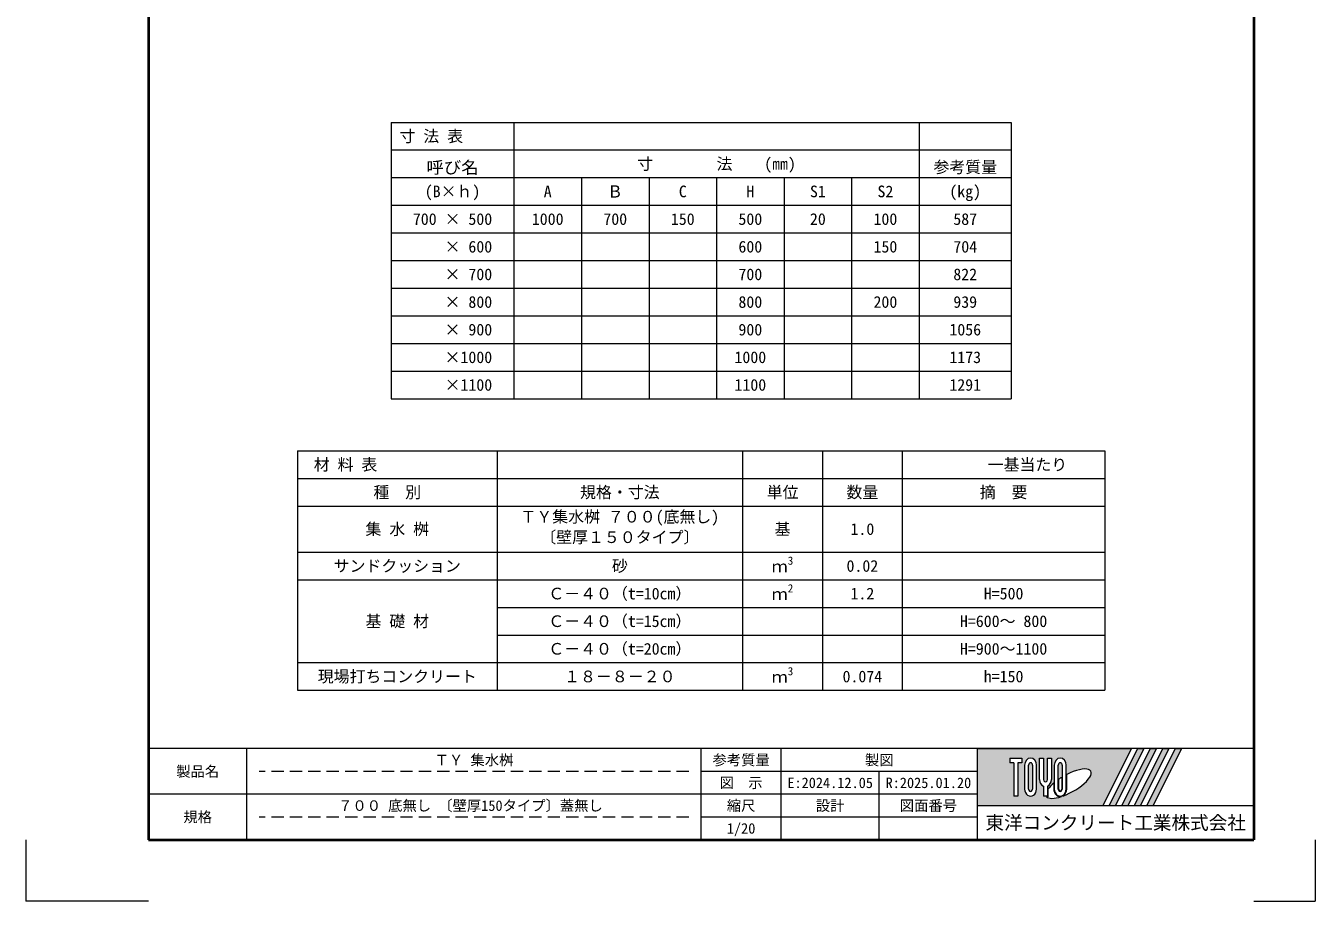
# Model space of a CAD drawing. Units: millimetres at full size; details may follow other scales. Extents: x 77366 to 106166, y -28085 to 6898.
# Drawn here: x 95266 to 99466, y -21145 to -18294 of the extents above; entities that cross this region are included whole.
import ezdxf
from ezdxf.enums import TextEntityAlignment as Align

# ---------------------------------------------------------------- set-up
doc = ezdxf.new("R2010")
doc.units = ezdxf.units.MM
doc.header["$LTSCALE"] = 50
doc.linetypes.add('USER2', pattern=[1.2, 0.8, -0.4])
for name, color, linetype, lineweight in [('Defpoints_2', 8, 'Continuous', 0), ('図枠', 7, 'Continuous', 5), ('寸法・材料表', 7, 'Continuous', 13), ('補助線', 8, 'Continuous', 13)]:
    doc.layers.add(name, color=color, linetype=linetype, lineweight=lineweight)
doc.styles.add('ＭＳ ゴシック', font='')
doc.styles.add('ＭＳ Ｐゴシック', font='')
doc.styles.get('ＭＳ ゴシック').set_extended_font_data('MS Gothic')
doc.styles.get('ＭＳ Ｐゴシック').set_extended_font_data('MS PGothic')

msp = doc.modelspace()

# ---------------------------------------------------------------- hatches: boundary and pattern name
at = {"layer": '図枠'}
h = msp.add_hatch(color=256, dxfattribs=at)
h.paths.add_polyline_path([(98365.8, -20648.36), (98365.8, -20833.98), (98774.17, -20833.98), (98866.98, -20648.36)])
edge = h.paths.add_edge_path(flags=16)
edge.add_ellipse((98662.3, -20762.62), major_axis=(72.73, 40.71), ratio=0.3471473, start_angle=-144.31122, end_angle=72.1899, ccw=False)
edge.add_ellipse((98635.37, -20780.2), major_axis=(0, 24.75), ratio=0.8463542, start_angle=-160.70346, end_angle=-90)
edge.add_line((98656.32, -20780.2), (98656.32, -20733.02))
edge = h.paths.add_edge_path(flags=16)
edge.add_ellipse((98635.37, -20702.14), major_axis=(0, 22.85), ratio=0.8463541, start_angle=-90, end_angle=90, ccw=False)
edge.add_line((98654.7, -20702.14), (98654.7, -20780.2))
edge.add_ellipse((98635.37, -20780.2), major_axis=(0, 22.85), ratio=0.8463541, start_angle=90, end_angle=-90, ccw=False)
edge.add_line((98616.03, -20780.2), (98616.03, -20702.14))
edge = h.paths.add_edge_path(flags=16)
edge.add_line((98641.81, -20702.14), (98641.81, -20780.2))
edge.add_ellipse((98635.37, -20780.2), major_axis=(0, 7.62), ratio=0.8463541, start_angle=90, end_angle=-90, ccw=False)
edge.add_line((98628.92, -20780.2), (98628.92, -20702.14))
edge.add_ellipse((98635.37, -20702.14), major_axis=(0, 7.62), ratio=0.8463541, start_angle=-90, end_angle=90, ccw=False)
edge = h.paths.add_edge_path(flags=16)
edge.add_line((98640.2, -20742.04), (98640.2, -20780.2))
edge.add_ellipse((98635.37, -20780.2), major_axis=(0, 5.71), ratio=0.8463542, start_angle=90, end_angle=-90, ccw=False)
edge.add_line((98630.53, -20780.2), (98630.53, -20748.28))
edge.add_ellipse((98662.3, -20762.62), major_axis=(72.73, 40.71), ratio=0.3471473, start_angle=107.79174, end_angle=126.47132, ccw=False)
edge = h.paths.add_edge_path(flags=16)
edge.add_line((98606.36, -20679.29), (98606.36, -20749.26))
edge.add_ellipse((98587.03, -20749.26), major_axis=(0, 22.85), ratio=0.8463541, start_angle=-163.34117, end_angle=-90, ccw=False)
edge.add_line((98593.47, -20770.8), (98593.47, -20803.04))
edge.add_line((98593.47, -20803.04), (98580.58, -20803.04))
edge.add_line((98580.58, -20803.04), (98580.58, -20770.8))
edge.add_ellipse((98587.03, -20749.26), major_axis=(0, 22.85), ratio=0.8463541, start_angle=90, end_angle=163.34117, ccw=False)
edge.add_line((98567.69, -20749.26), (98567.69, -20679.29))
edge.add_line((98567.69, -20679.29), (98580.58, -20679.29))
edge.add_line((98580.58, -20679.29), (98580.58, -20749.26))
edge.add_ellipse((98587.03, -20749.26), major_axis=(0, 7.62), ratio=0.8463541, start_angle=90, end_angle=-90)
edge.add_line((98593.47, -20749.26), (98593.47, -20679.29))
edge.add_line((98593.47, -20679.29), (98606.36, -20679.29))
edge = h.paths.add_edge_path(flags=16)
edge.add_line((98614.42, -20760.49), (98614.42, -20780.2))
edge.add_ellipse((98635.37, -20780.2), major_axis=(0, 24.75), ratio=0.8463542, start_angle=90, end_angle=-171.54427)
edge.add_ellipse((98662.3, -20762.62), major_axis=(72.73, 40.71), ratio=0.3471473, start_angle=-178.64954, end_angle=-148.29244, ccw=False)
edge.add_line((98590.7, -20804.95), (98595.09, -20804.95))
edge.add_line((98595.09, -20804.95), (98595.09, -20780.81))
edge.add_ellipse((98662.3, -20762.62), major_axis=(72.73, 40.71), ratio=0.3471473, start_angle=148.21912, end_angle=165.90812, ccw=False)
edge = h.paths.add_edge_path(flags=16)
edge.add_ellipse((98538.69, -20702.14), major_axis=(0, 22.85), ratio=0.8463541, start_angle=-90, end_angle=90, ccw=False)
edge.add_line((98558.02, -20702.14), (98558.02, -20780.2))
edge.add_ellipse((98538.69, -20780.2), major_axis=(0, 22.85), ratio=0.8463541, start_angle=90, end_angle=-90, ccw=False)
edge.add_line((98519.35, -20780.2), (98519.35, -20702.14))
edge = h.paths.add_edge_path(flags=16)
edge.add_line((98545.13, -20702.14), (98545.13, -20780.2))
edge.add_ellipse((98538.69, -20780.2), major_axis=(0, 7.62), ratio=0.8463541, start_angle=90, end_angle=-90, ccw=False)
edge.add_line((98532.24, -20780.2), (98532.24, -20702.14))
edge.add_ellipse((98538.69, -20702.14), major_axis=(0, 7.62), ratio=0.8463541, start_angle=-90, end_angle=90, ccw=False)
h.paths.add_polyline_path([(98509.68, -20679.29), (98509.68, -20694.52), (98496.79, -20694.52), (98496.79, -20803.04), (98483.9, -20803.04), (98483.9, -20694.52), (98471.01, -20694.52), (98471.01, -20679.29)], flags=16)
for points in [[(98794.59, -20833.98), (98815.01, -20833.98), (98907.82, -20648.36), (98887.4, -20648.36)], [(98948.66, -20648.36), (98928.24, -20648.36), (98835.43, -20833.98), (98855.85, -20833.98)], [(98989.5, -20648.36), (98969.08, -20648.36), (98876.27, -20833.98), (98896.68, -20833.98)], [(99030.33, -20648.36), (99009.92, -20648.36), (98917.1, -20833.98), (98937.52, -20833.98)]]:
    msp.add_hatch(color=256, dxfattribs=at).paths.add_polyline_path(points)

# ---------------------------------------------------------------- linework, layer by layer
at = {"layer": 'Defpoints_2'}
for p, q in [((96455.8, -18608.73), (98475.8, -18608.73)), ((96455.8, -18608.73), (96455.8, -18698.73)), ((96855.8, -18608.73), (96855.8, -18698.73)), ((98175.8, -18608.73), (98175.8, -18698.73)), ((98475.8, -18608.73), (98475.8, -18698.73)), ((96455.8, -18788.73), (96855.8, -18788.73)), ((98175.8, -18788.73), (98475.8, -18788.73)), ((96855.8, -18968.73), (97515.8, -18968.73)), ((97735.8, -18968.73), (97955.8, -18968.73)), ((96855.8, -19058.73), (97515.8, -19058.73)), ((97735.8, -19058.73), (98175.8, -19058.73)), ((96855.8, -19148.73), (97515.8, -19148.73)), ((97735.8, -19148.73), (97955.8, -19148.73)), ((96855.8, -19238.73), (97515.8, -19238.73)), ((97735.8, -19238.73), (98175.8, -19238.73)), ((96855.8, -19328.73), (97515.8, -19328.73)), ((97735.8, -19328.73), (98175.8, -19328.73)), ((96855.8, -19418.73), (97515.8, -19418.73)), ((97735.8, -19418.73), (98175.8, -19418.73)), ((96150.8, -19678.36), (98780.8, -19678.36)), ((96150.8, -19678.36), (96150.8, -19768.36)), ((96800.8, -19678.36), (96800.8, -19768.36)), ((97600.8, -19678.36), (97600.8, -19768.36)), ((97860.8, -19678.36), (97860.8, -19768.36)), ((98120.8, -19678.36), (98120.8, -19768.36)), ((98780.8, -19678.36), (98780.8, -19768.36)), ((97600.8, -20188.36), (98120.8, -20188.36)), ((97600.8, -20278.36), (98120.8, -20278.36))]:
    msp.add_line(p, q, dxfattribs=at)
at = {"layer": 'Defpoints_2', "color": 7, "lineweight": 13}
for p, q in [((95265.8, -20945.36), (95265.8, -21145.36)), ((99465.8, -20945.36), (99465.8, -21145.36)), ((95665.8, -21145.36), (95265.8, -21145.36)), ((99265.8, -21145.36), (99465.8, -21145.36))]:
    msp.add_line(p, q, dxfattribs=at)
at = {"layer": '図枠', "lineweight": 40}
for p, q in [((95665.8, -15405.36), (95665.8, -20945.36)), ((99265.8, -15405.36), (99265.8, -20945.36)), ((95665.8, -20945.36), (99265.8, -20945.36))]:
    msp.add_line(p, q, dxfattribs=at)
at = {"layer": '図枠', "lineweight": 13}
for p, q in [((99265.8, -20648.36), (95665.8, -20648.36)), ((95985.8, -20945.36), (95985.8, -20648.36)), ((97465.8, -20945.36), (97465.8, -20648.36)), ((97725.8, -20945.36), (97725.8, -20648.36)), ((98365.8, -20945.36), (98365.8, -20648.36)), ((98365.8, -20722.61), (97465.8, -20722.61)), ((98045.8, -20945.36), (98045.8, -20722.61)), ((98365.8, -20796.86), (95665.8, -20796.86)), ((98365.8, -20871.11), (97465.8, -20871.11))]:
    msp.add_line(p, q, dxfattribs=at)
at = {"layer": '図枠'}
for p, q in [((98365.8, -20648.36), (98866.98, -20648.36)), ((98866.98, -20648.36), (98774.17, -20833.98)), ((98887.4, -20648.36), (98794.59, -20833.98)), ((98907.82, -20648.36), (98815.01, -20833.98)), ((98928.24, -20648.36), (98835.43, -20833.98)), ((98948.66, -20648.36), (98855.85, -20833.98)), ((98969.08, -20648.36), (98876.27, -20833.98)), ((98887.4, -20648.36), (98907.82, -20648.36)), ((98989.5, -20648.36), (98896.68, -20833.98)), ((99009.92, -20648.36), (98917.1, -20833.98)), ((98928.24, -20648.36), (98948.66, -20648.36)), ((99030.33, -20648.36), (98937.52, -20833.98)), ((98969.08, -20648.36), (98989.5, -20648.36)), ((99009.92, -20648.36), (99030.33, -20648.36)), ((98471.01, -20679.29), (98471.01, -20694.52)), ((98471.01, -20679.29), (98509.68, -20679.29)), ((98483.9, -20694.52), (98471.01, -20694.52)), ((98483.9, -20694.52), (98483.9, -20803.04)), ((98496.79, -20694.52), (98496.79, -20803.04)), ((98509.68, -20694.52), (98496.79, -20694.52)), ((98509.68, -20679.29), (98509.68, -20694.52)), ((98519.35, -20702.14), (98519.35, -20780.2)), ((98532.24, -20780.2), (98532.24, -20702.14)), ((98545.13, -20702.14), (98545.13, -20780.2)), ((98558.02, -20780.2), (98558.02, -20702.14)), ((98567.69, -20679.29), (98580.58, -20679.29)), ((98567.69, -20749.26), (98567.69, -20679.29)), ((98580.58, -20679.29), (98580.58, -20749.26)), ((98593.47, -20679.29), (98606.36, -20679.29)), ((98593.47, -20749.26), (98593.47, -20679.29)), ((98606.36, -20679.29), (98606.36, -20749.26)), ((98616.03, -20702.14), (98616.03, -20780.2)), ((98628.92, -20780.2), (98628.92, -20702.14)), ((98641.81, -20702.14), (98641.81, -20780.2)), ((98654.7, -20780.2), (98654.7, -20702.14)), ((98640.2, -20742.04), (98640.2, -20780.2)), ((98656.32, -20780.2), (98656.32, -20733.02)), ((98580.58, -20770.8), (98580.58, -20803.04)), ((98593.47, -20770.8), (98593.47, -20803.04)), ((98595.09, -20780.81), (98595.09, -20804.95)), ((98614.42, -20760.49), (98614.42, -20780.2)), ((98630.53, -20780.2), (98630.53, -20748.28)), ((98496.79, -20803.04), (98483.9, -20803.04)), ((98593.47, -20803.04), (98580.58, -20803.04)), ((98590.7, -20804.95), (98595.09, -20804.95)), ((98365.8, -20833.98), (98774.17, -20833.98)), ((98794.59, -20833.98), (98815.01, -20833.98)), ((98835.43, -20833.98), (98855.85, -20833.98)), ((98876.27, -20833.98), (98896.68, -20833.98)), ((98917.1, -20833.98), (98937.52, -20833.98))]:
    msp.add_line(p, q, dxfattribs=at)
at = {"layer": '図枠', "linetype": 'USER2', "lineweight": 9}
for p, q in [((97425.8, -20722.61), (96025.8, -20722.61)), ((97425.8, -20871.11), (96025.8, -20871.11))]:
    msp.add_line(p, q, dxfattribs=at)
at = {"layer": '図枠'}
for centre, major_axis, ratio, start_param, end_param in [((98538.69, -20702.14), (0, 22.85), 0.846354, 4.712389, 7.8539816), ((98538.69, -20702.14), (0, 7.62), 0.846354, 4.712389, 7.8539816), ((98635.37, -20702.14), (0, 22.85), 0.846354, 4.712389, 7.8539816), ((98635.37, -20702.14), (0, 7.62), 0.846354, 4.712389, 7.8539816), ((98662.3, -20762.62), (72.73, 40.71), 0.347147, 1.6817405, 1.8219833), ((98662.3, -20762.62), (72.73, 40.71), 0.347147, 4.2621853, 7.7429163), ((98538.69, -20780.2), (0, 22.85), 0.846354, 1.5707963, 4.712389), ((98538.69, -20780.2), (0, 7.62), 0.846354, 1.5707963, 4.712389), ((98587.03, -20749.26), (0, 22.85), 0.846354, 1.5707963, 2.8017557), ((98587.03, -20749.26), (0, 7.62), 0.846354, 1.5707963, 4.712389), ((98587.03, -20749.26), (0, 22.85), 0.846354, 3.4814296, 4.712389), ((98662.3, -20762.62), (72.73, 40.71), 0.347147, 2.0815197, 2.5155126), ((98635.37, -20780.2), (0, 24.75), 0.846354, 1.5707963, 3.3154679), ((98635.37, -20780.2), (0, 22.85), 0.846354, 1.5707963, 4.712389), ((98635.37, -20780.2), (0, 7.62), 0.846354, 1.5707963, 4.712389), ((98635.37, -20780.2), (0, 5.71), 0.846354, 1.5707963, 4.712389), ((98635.37, -20780.2), (0, 24.75), 0.846354, 3.5338438, 4.712389), ((98662.3, -20762.62), (72.73, 40.71), 0.347147, 3.2093975, 4.2004451)]:
    msp.add_ellipse(centre, major_axis=major_axis, ratio=ratio, start_param=start_param, end_param=end_param, dxfattribs=at)
at = {"layer": '寸法・材料表'}
for p, q in [((96455.8, -18698.73), (98475.8, -18698.73)), ((96455.8, -18698.73), (96455.8, -19508.73)), ((96855.8, -18698.73), (96855.8, -19508.73)), ((98175.8, -18698.73), (98175.8, -19508.73)), ((98475.8, -18698.73), (98475.8, -19508.73)), ((96855.8, -18788.73), (98175.8, -18788.73)), ((97075.8, -18788.73), (97075.8, -19508.73)), ((97295.8, -18788.73), (97295.8, -19508.73)), ((97515.8, -18788.73), (97515.8, -19508.73)), ((97735.8, -18788.73), (97735.8, -19508.73)), ((97955.8, -18788.73), (97955.8, -19508.73)), ((96455.8, -18878.73), (98475.8, -18878.73)), ((96455.8, -18968.73), (96855.8, -18968.73)), ((97515.8, -18968.73), (97735.8, -18968.73)), ((97955.8, -18968.73), (98475.8, -18968.73)), ((96455.8, -19058.73), (96855.8, -19058.73)), ((97515.8, -19058.73), (97735.8, -19058.73)), ((98175.8, -19058.73), (98475.8, -19058.73)), ((96455.8, -19148.73), (96855.8, -19148.73)), ((97515.8, -19148.73), (97735.8, -19148.73)), ((97955.8, -19148.73), (98475.8, -19148.73)), ((96455.8, -19238.73), (96855.8, -19238.73)), ((97515.8, -19238.73), (97735.8, -19238.73)), ((98175.8, -19238.73), (98475.8, -19238.73)), ((96455.8, -19328.73), (96855.8, -19328.73)), ((97515.8, -19328.73), (97735.8, -19328.73)), ((98175.8, -19328.73), (98475.8, -19328.73)), ((96455.8, -19418.73), (96855.8, -19418.73)), ((97515.8, -19418.73), (97735.8, -19418.73)), ((98175.8, -19418.73), (98475.8, -19418.73)), ((96455.8, -19508.73), (98475.8, -19508.73)), ((96150.8, -19768.36), (98780.8, -19768.36)), ((96150.8, -19768.36), (96150.8, -20458.36)), ((96800.8, -19768.36), (96800.8, -20458.36)), ((97600.8, -19768.36), (97600.8, -20458.36)), ((97860.8, -19768.36), (97860.8, -20458.36)), ((98120.8, -19768.36), (98120.8, -20458.36)), ((98780.8, -19768.36), (98780.8, -20458.36)), ((96150.8, -19858.36), (98780.8, -19858.36)), ((96150.8, -20008.36), (98780.8, -20008.36)), ((96150.8, -20098.36), (98780.8, -20098.36)), ((96800.8, -20188.36), (97600.8, -20188.36)), ((98120.8, -20188.36), (98780.8, -20188.36)), ((96800.8, -20278.36), (97600.8, -20278.36)), ((98120.8, -20278.36), (98780.8, -20278.36)), ((96150.8, -20368.36), (98780.8, -20368.36)), ((96150.8, -20458.36), (98780.8, -20458.36))]:
    msp.add_line(p, q, dxfattribs=at)
at = {"layer": '補助線'}
msp.add_line((98365.8, -20833.98), (99265.8, -20833.98), dxfattribs=at)

# ---------------------------------------------------------------- texts
at = {"layer": '図枠', "style": 'ＭＳ ゴシック'}
for s, height, p in [('ＴＹ 集水桝', 34.18, (96725.8, -20685.48)), ('参考質量', 34.18, (97595.8, -20685.48)), ('製図', 34.18, (98045.8, -20685.48)), ('製品名', 34.18, (95825.8, -20722.61)), ('図\u3000示', 34.18, (97595.8, -20759.73)), ('E:2024.12.05', 34.18, (97885.8, -20759.73)), ('R:2025.01.20', 34.18, (98205.8, -20759.73)), ('７００ 底無し 〔壁厚150タイプ〕蓋無し ', 34.18, (96725.8, -20833.98)), ('縮尺', 34.18, (97595.8, -20833.98)), ('設計', 34.18, (97885.8, -20833.98)), ('図面番号', 34.18, (98205.8, -20833.98)), ('規格', 34.18, (95825.8, -20871.11)), ('東洋コンクリート工業株式会社', 44.43, (98815.8, -20889.67)), ('1/20', 34.18, (97595.8, -20908.23))]:
    msp.add_text(s, height=height, dxfattribs=at).set_placement(p, align=Align.MIDDLE_CENTER)
at = {"layer": '寸法・材料表', "style": 'ＭＳ ゴシック'}
for s, p in [(' 寸 法 表', (96457.3, -18653.73)), ('\u3000材 料 表', (96152, -19723.36))]:
    msp.add_text(s, height=37.98, dxfattribs=at).set_placement(p, align=Align.MIDDLE_LEFT)
at = {"layer": '寸法・材料表', "style": 'ＭＳ Ｐゴシック', "width": 1.05}
msp.add_text('呼び名', height=39.59, dxfattribs=at).set_placement((96655.8, -18787.23), align=Align.BOTTOM_CENTER)
at = {"layer": '寸法・材料表', "style": 'ＭＳ ゴシック'}
for s, p in [('寸        法    (㎜)', (97515.8, -18743.73)), ('(B×ｈ)', (96655.8, -18833.73)), ('A', (96965.8, -18833.73)), ('C', (97405.8, -18833.73)), ('H', (97625.8, -18833.73)), ('S1', (97845.8, -18833.73)), ('S2', (98065.8, -18833.73)), ('(㎏)', (98325.8, -18833.73)), ('700 × 500', (96655.8, -18923.73)), ('1000', (96965.8, -18923.73)), ('700', (97185.8, -18923.73)), ('150', (97405.8, -18923.73)), ('500', (97625.8, -18923.73)), ('20', (97845.8, -18923.73)), ('100', (98065.8, -18923.73)), ('587', (98325.8, -18923.73)), ('    × 600', (96655.8, -19013.73)), ('600', (97625.8, -19013.73)), ('150', (98065.8, -19013.73)), ('704', (98325.8, -19013.73)), ('    × 700', (96655.8, -19103.73)), ('700', (97625.8, -19103.73)), ('822', (98325.8, -19103.73)), ('    × 800', (96655.8, -19193.73)), ('800', (97625.8, -19193.73)), ('200', (98065.8, -19193.73)), ('939', (98325.8, -19193.73)), ('    × 900', (96655.8, -19283.73)), ('900', (97625.8, -19283.73)), ('1056', (98325.8, -19283.73)), ('    ×1000', (96655.8, -19373.73)), ('1000', (97625.8, -19373.73)), ('1173', (98325.8, -19373.73)), ('    ×1100', (96655.8, -19463.73)), ('1100', (97625.8, -19463.73)), ('1291', (98325.8, -19463.73)), ('\u3000\u3000\u3000一基当たり', (98450.8, -19723.36)), ('種\u3000別', (96475.8, -19813.36)), ('規格・寸法', (97200.8, -19813.36)), ('単位', (97730.8, -19813.36)), ('数量', (97990.8, -19813.36)), ('摘\u3000要', (98450.8, -19813.36)), ('集 水 桝', (96475.8, -19933.36)), ('基', (97730.8, -19933.36)), ('1.0', (97990.8, -19933.36)), ('サンドクッション', (96475.8, -20053.36)), ('砂', (97200.8, -20053.36)), ('0.02', (97990.8, -20053.36)), ('Ｃ－４０（t=10cm）', (97200.8, -20143.36)), ('1.2', (97990.8, -20143.36)), ('H=500', (98450.8, -20143.36)), ('基 礎 材', (96475.8, -20233.36)), ('Ｃ－４０（t=15cm）', (97200.8, -20233.36)), ('H=600～ 800', (98450.8, -20233.36)), ('Ｃ－４０（t=20cm）', (97200.8, -20323.36)), ('H=900～1100', (98450.8, -20323.36)), ('現場打ちコンクリート', (96475.8, -20413.36)), ('１８－８－２０', (97200.8, -20413.36)), ('0.074', (97990.8, -20413.36)), ('h=150', (98450.8, -20413.36))]:
    msp.add_text(s, height=37.98, dxfattribs=at).set_placement(p, align=Align.MIDDLE_CENTER)
msp.add_text('参考質量', height=37.98, dxfattribs=at).set_placement((98325.8, -18735.43), align=Align.TOP_CENTER)
at = {"layer": '寸法・材料表', "style": 'ＭＳ Ｐゴシック', "width": 1.05}
msp.add_text('B', height=39.59, dxfattribs=at).set_placement((97185.8, -18833.73), align=Align.MIDDLE_CENTER)
at = {"layer": '寸法・材料表', "style": 'ＭＳ ゴシック'}
for s, p in [('ＴＹ集水桝 ７００(底無し)', (96877.05, -19874.12)), ('〔壁厚１５０タイプ〕', (96941.8, -19940.79))]:
    msp.add_text(s, height=37.98, dxfattribs=at).set_placement(p, align=Align.TOP_LEFT)
for s, height, p in [('3', 26.58, (97747.63, -20057.49)), ('ｍ', 37.98, (97695.83, -20085.49)), ('2', 26.58, (97747.63, -20147.49)), ('ｍ', 37.98, (97695.83, -20175.49)), ('ｍ', 37.98, (97695.83, -20445.49)), ('3', 26.58, (97747.63, -20417.49))]:
    msp.add_text(s, height=height, dxfattribs=at).set_placement(p, align=Align.BOTTOM_LEFT)

doc.saveas('drawing.dxf')
